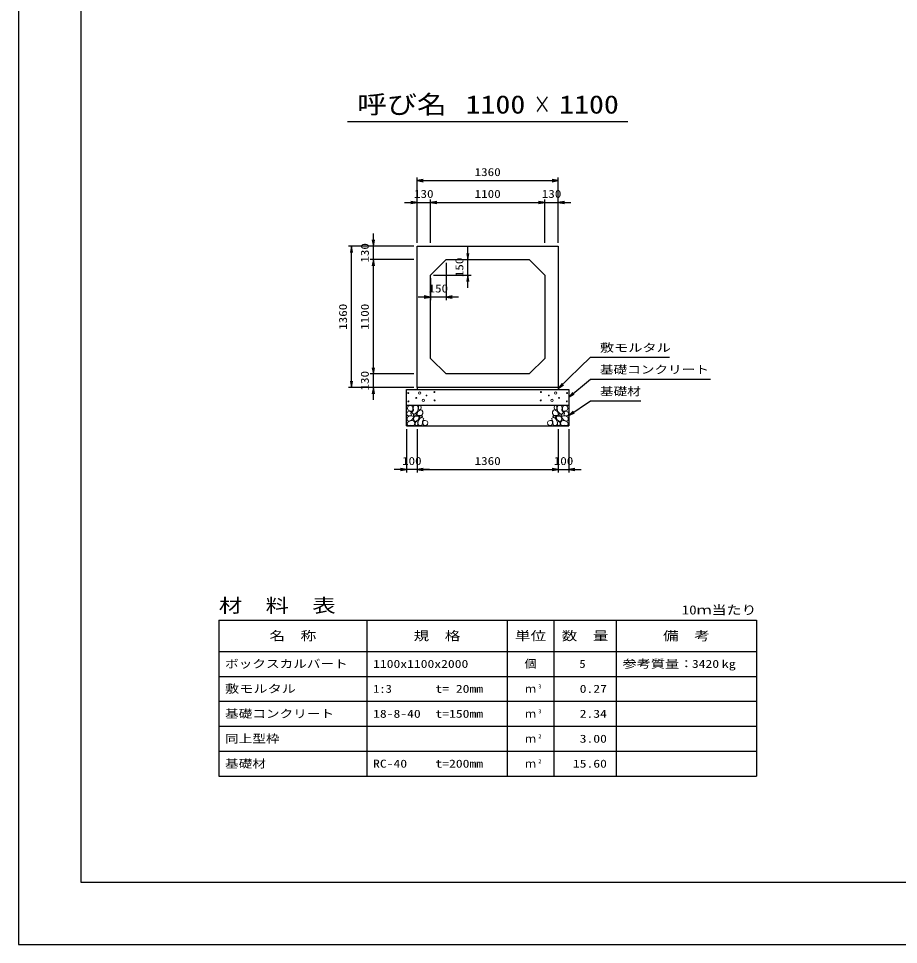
# Model space of a CAD drawing. Units: millimetres at full size. Extents: x 0 to 25230, y 0 to 17820.
# Drawn here: x 0 to 8469, y 0 to 8910 of the extents above; entities that cross this region are included whole.
import ezdxf
from ezdxf.enums import TextEntityAlignment as Align

# ---------------------------------------------------------------- set-up
doc = ezdxf.new("R2010")
doc.units = ezdxf.units.MM
for name, color, linetype, lineweight in [('D-DCR-HCHn', 4, 'Continuous', 9), ('D-MTR-FRAM', 7, 'Continuous', 25), ('D-MTR-LINE', 7, 'Continuous', 25), ('D-STR-DIM', 7, 'Continuous', 25), ('D-STR-STRn', 1, 'Continuous', 25), ('D-STR-TXT', 7, 'Continuous', 25), ('D-TTL', 2, 'Continuous', 25), ('D-TTL-TXT', 7, 'Continuous', 25)]:
    doc.layers.add(name, color=color, linetype=linetype, lineweight=lineweight)
doc.layers.add('D-MTR', color=7, linetype='Continuous')
doc.layers.add('D-MTR-TXT', color=7, linetype='Continuous')
doc.styles.add('ＭＳ ゴシック', font='')
doc.styles.get('ＭＳ ゴシック').set_extended_font_data('MS Gothic')

# ---------------------------------------------------------------- blocks, each defined once
blk = doc.blocks.new('open_arrow')
at = {"color": 0, "linetype": 'Continuous', "lineweight": -2}
blk.add_lwpolyline([(7.5, 1.25), (0, 0), (7.5, -1.25)], dxfattribs=at)

msp = doc.modelspace()

# ---------------------------------------------------------------- linework, layer by layer
at = {"layer": 'D-DCR-HCHn'}
for points in [[(3786.198, 5181.594), (3765.395, 5186.217), (3746.904, 5176.971), (3744.592, 5156.168), (3749.215, 5139.988), (3772.33, 5133.053), (3788.51, 5133.053), (3795.444, 5144.611), (3795.444, 5170.037)], [(3804.69, 5183.906), (3797.756, 5163.102), (3800.067, 5139.988), (3783.887, 5114.562), (3804.69, 5103.005), (3827.805, 5114.562), (3841.673, 5133.053), (3846.296, 5163.102), (3841.673, 5179.283), (3827.805, 5186.217)], [(3848.608, 5179.283), (3848.608, 5151.545), (3860.165, 5144.611), (3871.722, 5151.545), (3874.034, 5167.725), (3871.722, 5181.594), (3855.542, 5186.217)], [(5181.392, 5179.283), (5181.392, 5151.545), (5169.835, 5144.611), (5158.278, 5151.545), (5155.966, 5167.725), (5158.278, 5181.594), (5174.458, 5186.217)], [(5225.31, 5183.906), (5232.244, 5163.102), (5229.933, 5139.988), (5246.113, 5114.562), (5225.31, 5103.005), (5202.195, 5114.562), (5188.327, 5133.053), (5183.704, 5163.102), (5188.327, 5179.283), (5202.195, 5186.217)], [(5243.802, 5181.594), (5264.605, 5186.217), (5283.096, 5176.971), (5285.408, 5156.168), (5280.785, 5139.988), (5257.67, 5133.053), (5241.49, 5133.053), (5234.556, 5144.611), (5234.556, 5170.037)], [(3742.281, 5123.808), (3735.346, 5103.005), (3744.592, 5089.136), (3767.707, 5086.824), (3783.488, 5093.599), (3776.952, 5109.939), (3781.575, 5119.185), (3772.33, 5128.431), (3758.461, 5133.053)], [(3786.155, 5047.009), (3803.277, 5072.692), (3801.137, 5079.112), (3777.594, 5085.533), (3756.192, 5083.393), (3741.21, 5070.551), (3739.07, 5055.57), (3741.21, 5040.588), (3758.332, 5036.308)], [(3809.313, 5103.005), (3797.756, 5093.759), (3802.379, 5086.824), (3818.559, 5086.824), (3825.493, 5089.136), (3830.116, 5098.382), (3823.182, 5105.316)], [(3846.082, 5047.009), (3856.783, 5072.692), (3848.222, 5083.393), (3822.539, 5083.393), (3811.838, 5079.112), (3801.137, 5064.131), (3801.137, 5051.289), (3811.838, 5034.167), (3824.679, 5032.027)], [(3843.985, 5128.431), (3832.427, 5100.693), (3841.673, 5089.136), (3869.411, 5089.136), (3880.968, 5093.759), (3892.525, 5109.939), (3892.525, 5123.808), (3880.968, 5142.299), (3867.099, 5144.611)], [(3878.185, 5070.551), (3888.886, 5079.112), (3884.606, 5085.533), (3869.624, 5085.533), (3863.204, 5083.393), (3858.923, 5074.832), (3865.344, 5068.411)], [(5186.015, 5128.431), (5197.573, 5100.693), (5188.327, 5089.136), (5160.589, 5089.136), (5149.032, 5093.759), (5137.475, 5109.939), (5137.475, 5123.808), (5149.032, 5142.299), (5162.901, 5144.611)], [(5151.815, 5070.551), (5141.114, 5079.112), (5145.394, 5085.533), (5160.376, 5085.533), (5166.796, 5083.393), (5171.077, 5074.832), (5164.656, 5068.411)], [(5183.918, 5047.009), (5173.217, 5072.692), (5181.778, 5083.393), (5207.461, 5083.393), (5218.162, 5079.112), (5228.863, 5064.131), (5228.863, 5051.289), (5218.162, 5034.167), (5205.321, 5032.027)], [(5220.687, 5103.005), (5232.244, 5093.759), (5227.621, 5086.824), (5211.441, 5086.824), (5204.507, 5089.136), (5199.884, 5098.382), (5206.818, 5105.316)], [(5243.845, 5047.009), (5226.723, 5072.692), (5228.863, 5079.112), (5252.406, 5085.533), (5273.808, 5083.393), (5288.79, 5070.551), (5290.93, 5055.57), (5288.79, 5040.588), (5271.668, 5036.308)], [(5287.719, 5123.808), (5294.654, 5103.005), (5285.408, 5089.136), (5262.293, 5086.824), (5246.512, 5093.599), (5253.048, 5109.939), (5248.425, 5119.185), (5257.67, 5128.431), (5271.539, 5133.053)], [(3794.716, 4993.503), (3809.698, 4999.924), (3813.978, 5021.326), (3805.417, 5036.308), (3790.435, 5040.588), (3771.173, 5038.448), (3749.771, 5029.887), (3739.07, 5017.045), (3739.07, 5002.064), (3745.49, 4993.503), (3771.173, 4995.643)], [(3841.801, 4999.924), (3841.801, 5025.606), (3831.1, 5032.027), (3820.399, 5025.606), (3818.259, 5010.625), (3820.399, 4997.783), (3835.381, 4993.503)], [(3882.466, 4995.643), (3888.886, 5014.905), (3886.746, 5036.308), (3901.728, 5059.85), (3882.466, 5070.551), (3861.063, 5059.85), (3848.222, 5042.728), (3843.941, 5014.905), (3848.222, 4999.924), (3861.063, 4993.503)], [(3899.588, 4997.783), (3918.85, 4993.503), (3935.972, 5002.064), (3938.112, 5021.326), (3933.831, 5036.308), (3912.429, 5042.728), (3897.447, 5042.728), (3891.027, 5032.027), (3891.027, 5008.484)], [(5130.412, 4997.783), (5111.15, 4993.503), (5094.028, 5002.064), (5091.888, 5021.326), (5096.169, 5036.308), (5117.571, 5042.728), (5132.553, 5042.728), (5138.973, 5032.027), (5138.973, 5008.484)], [(5147.534, 4995.643), (5141.114, 5014.905), (5143.254, 5036.308), (5128.272, 5059.85), (5147.534, 5070.551), (5168.937, 5059.85), (5181.778, 5042.728), (5186.059, 5014.905), (5181.778, 4999.924), (5168.937, 4993.503)], [(5188.199, 4999.924), (5188.199, 5025.606), (5198.9, 5032.027), (5209.601, 5025.606), (5211.741, 5010.625), (5209.601, 4997.783), (5194.619, 4993.503)], [(5235.284, 4993.503), (5220.302, 4999.924), (5216.022, 5021.326), (5224.583, 5036.308), (5239.565, 5040.588), (5258.827, 5038.448), (5280.229, 5029.887), (5290.93, 5017.045), (5290.93, 5002.064), (5284.51, 4993.503), (5258.827, 4995.643)]]:
    msp.add_lwpolyline(points, close=True, dxfattribs=at)
for centre, radius in [((3751.091, 5306.145), 4.5), ((3828.437, 5258.641), 4.5), ((3860.004, 5306.145), 11.25), ((3926.563, 5282.459), 4.5), ((4002.197, 5315.221), 4.5), ((5027.803, 5315.221), 4.5), ((5103.437, 5282.459), 4.5), ((5169.996, 5306.145), 11.25), ((5201.563, 5258.641), 4.5), ((5278.909, 5306.145), 4.5), ((3752.803, 5225.879), 4.5), ((3894.996, 5234.955), 11.25), ((4003.909, 5234.955), 4.5), ((5026.091, 5234.955), 4.5), ((5135.004, 5234.955), 11.25), ((5277.197, 5225.879), 4.5)]:
    msp.add_circle(centre, radius, dxfattribs=at)
at = {"layer": 'D-MTR-FRAM'}
for p, q in [((1927.5, 3120), (7102.5, 3120)), ((1927.5, 3120), (1927.5, 1620)), ((7102.5, 3120), (7102.5, 1620)), ((1927.5, 1620), (7102.5, 1620))]:
    msp.add_line(p, q, dxfattribs=at)
at = {"layer": 'D-MTR-LINE'}
for p, q in [((3352.5, 3120), (3352.5, 1620)), ((4702.5, 3120), (4702.5, 1620)), ((5152.5, 3120), (5152.5, 1620)), ((5752.5, 3120), (5752.5, 1620)), ((1927.5, 2820), (7102.5, 2820)), ((1927.5, 2580), (7102.5, 2580)), ((1927.5, 2340), (7102.5, 2340)), ((1927.5, 2100), (7102.5, 2100)), ((1927.5, 1860), (7102.5, 1860))]:
    msp.add_line(p, q, dxfattribs=at)
at = {"layer": 'D-STR-DIM'}
for p, q in [((3835, 6750), (3835, 7380)), ((3835, 7350), (5195, 7350)), ((5195, 6750), (5195, 7380)), ((3715, 7140), (4085, 7140)), ((3835, 6750), (3835, 7170)), ((3965, 6750), (3965, 7170)), ((3965, 6750), (3965, 7170)), ((3965, 7140), (5065, 7140)), ((4945, 7140), (5315, 7140)), ((5065, 6750), (5065, 7170)), ((5065, 6750), (5065, 7170)), ((5195, 6750), (5195, 7170)), ((3415, 6470), (3415, 6840)), ((3805, 6720), (3175, 6720)), ((3205, 5360), (3205, 6720)), ((3805, 6720), (3385, 6720)), ((4325, 6320), (4325, 6710)), ((3805, 6590), (3385, 6590)), ((3805, 6590), (3385, 6590)), ((3415, 5490), (3415, 6590)), ((4115, 6560), (4115, 6200)), ((4145, 6590), (4355, 6590)), ((3995, 6440), (4355, 6440)), ((3965, 6410), (3965, 6200)), ((4235, 6230), (3845, 6230)), ((3415, 5240), (3415, 5610)), ((3805, 5490), (3385, 5490)), ((3805, 5490), (3385, 5490)), ((3805, 5360), (3175, 5360)), ((3805, 5360), (3385, 5360)), ((3735, 4960), (3735, 4540)), ((3835, 4960), (3835, 4540)), ((3835, 4960), (3835, 4540)), ((5195, 4960), (5195, 4540)), ((5195, 4960), (5195, 4540)), ((5295, 4960), (5295, 4540)), ((3955, 4570), (3615, 4570)), ((3835, 4570), (5195, 4570)), ((5075, 4570), (5415, 4570))]:
    msp.add_line(p, q, dxfattribs=at)
at = {"layer": 'D-STR-STRn'}
for p, q in [((3835, 6720), (5195, 6720)), ((3835, 5360), (3835, 6720)), ((5195, 6720), (5195, 5360)), ((4115, 6590), (3965, 6440)), ((4115, 6590), (4915, 6590)), ((5065, 6440), (4915, 6590)), ((3965, 5640), (3965, 6440)), ((5065, 6440), (5065, 5640)), ((3965, 5640), (4115, 5490)), ((4915, 5490), (5065, 5640)), ((4915, 5490), (4115, 5490)), ((5195, 5360), (3835, 5360)), ((3835, 5360), (3835, 5340)), ((5195, 5360), (5195, 5340)), ((3735, 4990), (3735, 5340)), ((3735, 5340), (5295, 5340)), ((5295, 5340), (5295, 4990)), ((3735, 5190), (5295, 5190)), ((3735, 4990), (5295, 4990))]:
    msp.add_line(p, q, dxfattribs=at)
at = {"layer": 'D-STR-TXT'}
for points in [[(5195, 5350), (5505, 5650), (5565, 5650), (6264.975, 5650)], [(5295, 5265), (5505, 5440), (5565, 5440), (6660.457, 5440)], [(5295, 5090), (5505, 5230), (5565, 5230), (5989.416, 5230)]]:
    msp.add_lwpolyline(points, dxfattribs=at)
at = {"layer": 'D-TTL'}
for points in [[(0, 0), (25230, 0), (25230, 17820), (0, 17820)], [(600, 600), (24630, 600), (24630, 17220), (600, 17220)]]:
    msp.add_lwpolyline(points, close=True, dxfattribs=at)
at = {"layer": 'D-TTL-TXT'}
msp.add_line((3165, 7920), (5865, 7920), dxfattribs=at)

# ---------------------------------------------------------------- block references
at = {"layer": 'D-STR-DIM', "xscale": 8, "yscale": 8}
for p in [(3835, 7350), (3965, 7140), (3965, 7140), (5195, 7140), (4115, 6230), (3835, 4570), (3835, 4570), (5295, 4570)]:
    msp.add_blockref('open_arrow', p, dxfattribs=at)
for p, rotation in [((5195, 7350), 180), ((3835, 7140), 180), ((5065, 7140), 180), ((5065, 7140), 180), ((3415, 6720), 90), ((3205, 6720), 270), ((4325, 6590), 90), ((3415, 6590), 270), ((3415, 6590), 270), ((4325, 6440), 270), ((3965, 6230), 180), ((3415, 5490), 90), ((3415, 5490), 90), ((3205, 5360), 90), ((3415, 5360), 270), ((3735, 4570), 180), ((5195, 4570), 180), ((5195, 4570), 180)]:
    msp.add_blockref('open_arrow', p, dxfattribs=dict(at, rotation=rotation))
at = {"layer": 'D-STR-TXT', "xscale": 8, "yscale": 8}
for p, rotation in [((5195, 5350), 44.1), ((5295, 5265), 39.8), ((5295, 5090), 33.7)]:
    msp.add_blockref('open_arrow', p, dxfattribs=dict(at, rotation=rotation))

# ---------------------------------------------------------------- texts
at = {"layer": 'D-MTR', "style": 'ＭＳ ゴシック', "width": 1.25}
msp.add_text('材\u3000料\u3000表', height=132, dxfattribs=at).set_placement((1927.5, 3156), align=Align.BOTTOM_LEFT)
at = {"layer": 'D-MTR', "style": 'ＭＳ ゴシック', "width": 1.2}
msp.add_text('10ｍ当たり', height=87.98, dxfattribs=at).set_placement((7102.5, 3149), align=Align.BOTTOM_RIGHT)
at = {"layer": 'D-MTR-TXT', "style": 'ＭＳ ゴシック'}
for s, height, width, p in [('名\u3000称', 87.98, 1.25, (2640, 2970)), ('規\u3000格', 87.98, 1.25, (4027.5, 2970)), ('単位', 87.98, 1.25, (4927.5, 2970)), ('数\u3000量', 87.98, 1.25, (5452.5, 2970)), ('備\u3000考', 87.98, 1.25, (6427.5, 2970)), ('個', 76.98, 1.1, (4927.5, 2700))]:
    msp.add_text(s, height=height, dxfattribs=dict(at, width=width)).set_placement(p, align=Align.MIDDLE_CENTER)
for s, width, p in [('ボックスカルバート', 1.25, (1987.5, 2700)), ('1100x1100x2000', 1.25, (3412.5, 2700)), ('参考質量：    kg', 1.3, (5812.5, 2700)), ('敷モルタル', 1.3, (1987.5, 2460)), ('1:3', 1.15, (3412.5, 2460)), ('t= 20mm', 1.25, (4012.5, 2460)), ('基礎コンクリート', 1.25, (1987.5, 2220)), ('18-8-40', 1.25, (3412.5, 2220)), ('t=150mm', 1.25, (4012.5, 2220)), ('同上型枠', 1.25, (1987.5, 1980)), ('基礎材', 1.25, (1987.5, 1740)), ('RC-40', 1.25, (3412.5, 1740)), ('t=200mm', 1.25, (4012.5, 1740))]:
    msp.add_text(s, height=76.98, dxfattribs=dict(at, width=width)).set_placement(p, align=Align.MIDDLE_LEFT)
for s, width, p in [('5', 1.15, (5457.83, 2700)), ('3420', 1.25, (6742.5, 2700)), ('0.27', 1.25, (5662.5, 2460)), ('2.34', 1.25, (5662.5, 2220)), ('3.00', 1.25, (5662.5, 1980)), ('15.60', 1.25, (5662.5, 1740))]:
    msp.add_text(s, height=76.98, dxfattribs=dict(at, width=width)).set_placement(p, align=Align.MIDDLE_RIGHT)
at = {"layer": 'D-MTR-TXT', "style": 'ＭＳ ゴシック', "width": 1.15}
for s, p in [('3', (5002.5, 2453)), ('3', (5002.5, 2213)), ('2', (5002.5, 1973)), ('2', (5002.5, 1733))]:
    msp.add_text(s, height=38.49, dxfattribs=at).set_placement(p, align=Align.BOTTOM_LEFT)
at = {"layer": 'D-MTR-TXT', "style": 'ＭＳ ゴシック'}
for p in [(4927.5, 2460), (4927.5, 2220), (4927.5, 1980), (4927.5, 1740)]:
    msp.add_text('ｍ', height=76.98, dxfattribs=at).set_placement(p, align=Align.MIDDLE_CENTER)
at = {"layer": 'D-STR-DIM', "style": 'ＭＳ ゴシック', "width": 1.2}
for s, p in [('1360', (4515, 7432.5)), ('130', (3900, 7222.5)), ('1100', (4515, 7222.5)), ('130', (5130, 7222.5)), ('150', (4040, 6312.5)), ('100', (3785, 4652.5)), ('1360', (4515, 4652.5)), ('100', (5245, 4652.5))]:
    msp.add_text(s, height=76.98, dxfattribs=at).set_placement(p, align=Align.MIDDLE_CENTER)
for s, p in [('130', (3332.5, 6655)), ('150', (4242.5, 6515)), ('1360', (3122.5, 6040)), ('1100', (3332.5, 6040)), ('130', (3332.5, 5425))]:
    msp.add_text(s, height=76.98, rotation=90, dxfattribs=at).set_placement(p, align=Align.MIDDLE_CENTER)
at = {"layer": 'D-STR-TXT', "style": 'ＭＳ ゴシック'}
for s, width, p in [('敷モルタル', 1.3, (5595, 5680)), ('基礎コンクリート', 1.25, (5595, 5470)), ('基礎材', 1.25, (5595, 5260))]:
    msp.add_text(s, height=76.98, dxfattribs=dict(at, width=width)).set_placement(p, align=Align.BOTTOM_LEFT)
at = {"layer": 'D-TTL-TXT', "style": 'ＭＳ ゴシック'}
for s, width, p in [('呼び名', 1.2, (3690, 7942.5)), ('1100', 1.2, (4590, 7942.5)), ('×', 0.7, (5040, 7942.5)), ('1100', 1.2, (5490, 7942.5))]:
    msp.add_text(s, height=176, dxfattribs=dict(at, width=width)).set_placement(p, align=Align.BOTTOM_CENTER)

doc.saveas('drawing.dxf')
